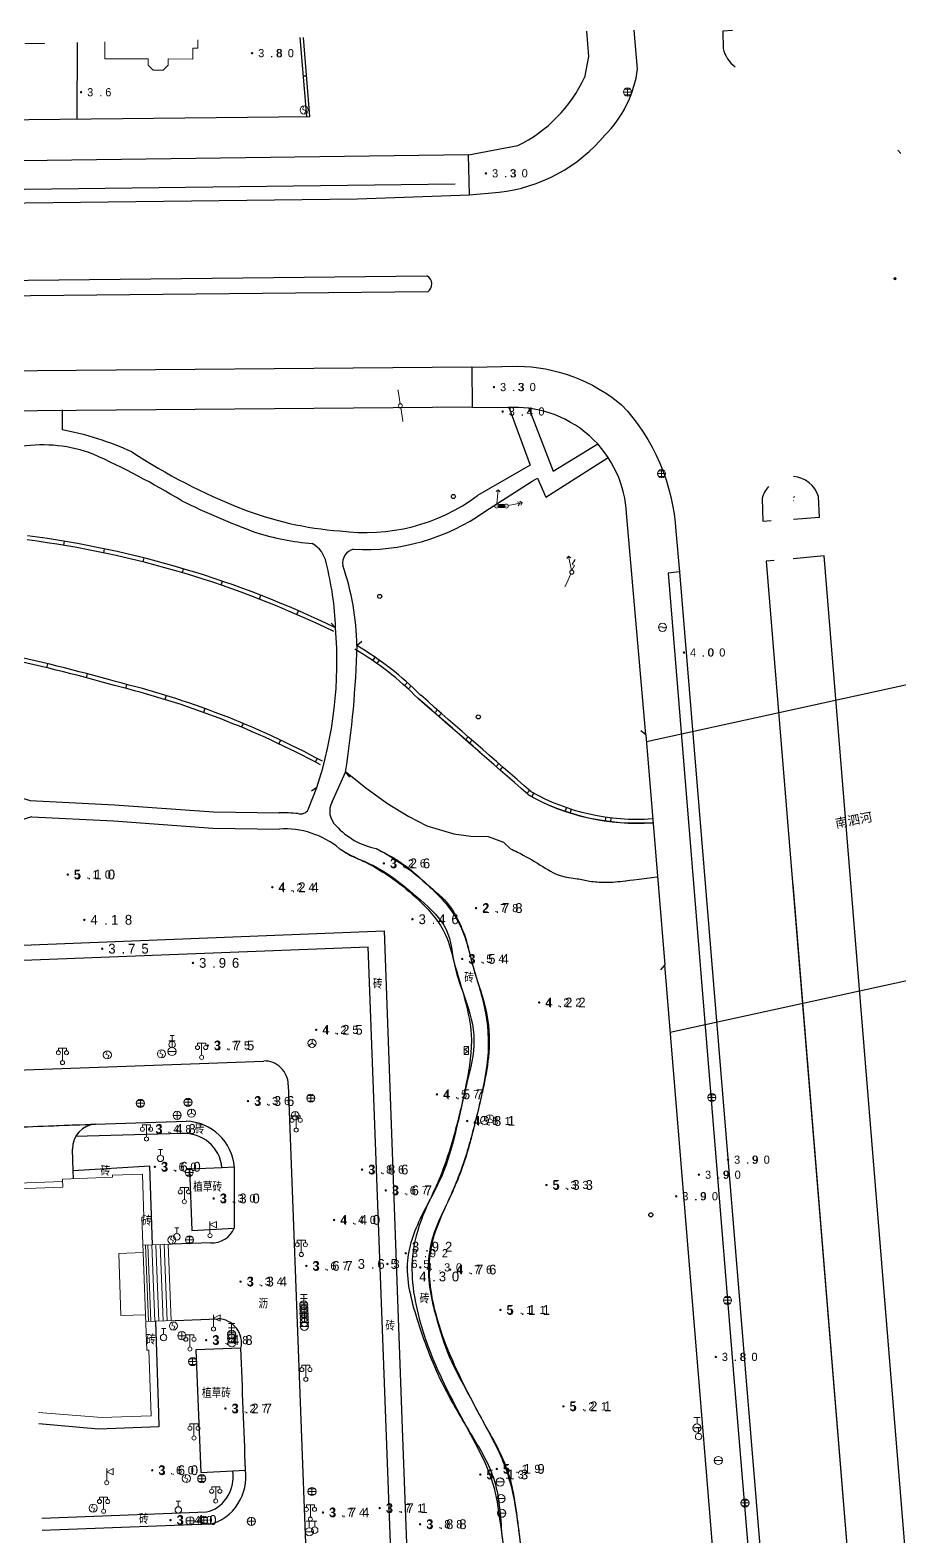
# Model space of a CAD drawing. Header units: metres. Extents: x 342272 to 345188, y 671156 to 672490.
# Drawn here: x 343111.5 to 343218.1, y 671798.7 to 671983.3 of the extents above; entities that cross this region are included whole.
import ezdxf

# ---------------------------------------------------------------- set-up
doc = ezdxf.new("R2010")
doc.units = ezdxf.units.M
doc.header["$LTSCALE"] = 0.5
doc.header["$MEASUREMENT"] = 0
doc.layers.add('00-地形', color=251, linetype='Continuous')
doc.layers.add('00-文字', color=251, linetype='Continuous')
doc.layers.add('00-现状标高', color=2, linetype='Continuous', lineweight=0, plot=False)
for name, color, linetype, lineweight in [('公共设施纪念物', 8, 'Continuous', 0), ('普通房屋', 8, 'Continuous', 0), ('通讯及其他管线设施', 252, 'Continuous', 0)]:
    doc.layers.add(name, color=color, linetype=linetype, lineweight=lineweight)
doc.styles.add('左斜等线体4.0', font='', dxfattribs={"height": 2.25})
doc.styles.add('正等线体2.0', font='MCS_Chinese1.shx', dxfattribs={"height": 2, "bigfont": 'MCS_Chinese1big.shx'})
doc.styles.add('正等线体2.4', font='MCS_Chinese1.shx', dxfattribs={"height": 2.4, "bigfont": 'MCS_Chinese1big.shx'})
doc.styles.add('细等线体3.0', font='MCS_Chinese1.shx', dxfattribs={"height": 3, "bigfont": 'MCS_Chinese1big.shx'})
doc.styles.get('左斜等线体4.0').set_extended_font_data('黑体', italic=True)

# ---------------------------------------------------------------- blocks, each defined once
blk = doc.blocks.new('213400_1')
at = {"layer": '00-现状标高', "linetype": 'Continuous', "lineweight": 0}
h = blk.add_hatch(color=256, dxfattribs=at)
edge = h.paths.add_edge_path()
edge.add_arc((0, 0), 0.3, 0, 360)
blk.add_circle((0, 0), 0.3, dxfattribs=at)
blk = doc.blocks.new('143902_4')
at = {"layer": '通讯及其他管线设施', "linetype": 'Continuous', "lineweight": 0}
blk.add_circle((0, 0), 0.5, dxfattribs=at)
blk = doc.blocks.new('171101_2')
at = {"layer": '通讯及其他管线设施', "linetype": 'Continuous', "lineweight": 0}
blk.add_line((0.5, 0), (4, 0), dxfattribs=at)
at = {"layer": '通讯及其他管线设施', "linetype": 'Continuous', "lineweight": 0, "flags": 128}
for points in [[(2.88, 0.5), (3.38, 0), (2.88, -0.5)], [(3.5, 0.5), (4, 0), (3.5, -0.5)]]:
    blk.add_lwpolyline(points, dxfattribs=at)
blk = doc.blocks.new('172001_1')
at = {"layer": '通讯及其他管线设施', "linetype": 'Continuous', "lineweight": 0}
h = blk.add_hatch(color=256, dxfattribs=at)
edge = h.paths.add_edge_path()
edge.add_arc((3.85, 0), 0.15, 0, 360)
blk.add_line((3.7, 0), (0.5, 0), dxfattribs=at)
blk = doc.blocks.new('155702')
at = {"layer": '公共设施纪念物', "linetype": 'Continuous', "lineweight": 0}
for p, q in [((0.01, 0.51), (0.62, 1.6)), ((0.09, 1.92), (0.84, 3.1)), ((0.62, 1.6), (0.09, 1.92))]:
    blk.add_line(p, q, dxfattribs=at)
blk.add_circle((0, 0), 0.5, dxfattribs=at)
blk.add_point((0.01, 0.51), dxfattribs=at)
blk.add_point((0.01, 0.51), dxfattribs=at)
blk.add_point((0.01, 0.51), dxfattribs=at)
blk.add_solid([(0.84, 3.1), (0.74, 2.56), (0.4, 2.78)], dxfattribs=at)
blk = doc.blocks.new('171201_1')
at = {"layer": '通讯及其他管线设施', "linetype": 'Continuous', "lineweight": 0}
blk.add_line((0.5, 0), (4, 0), dxfattribs=at)
at = {"layer": '通讯及其他管线设施', "linetype": 'Continuous', "lineweight": 0, "flags": 128}
blk.add_lwpolyline([(3.5, 0.5), (4, 0), (3.5, -0.5)], dxfattribs=at)
blk = doc.blocks.new('174201_1')
at = {"layer": '通讯及其他管线设施', "linetype": 'Continuous', "lineweight": 0}
for p, q in [((-1, 0), (1, 0)), ((-0.7, 0.7), (0.7, 0.7)), ((0, -1), (0, 1)), ((-0.7, -0.7), (0.7, -0.7))]:
    blk.add_line(p, q, dxfattribs=at)
blk.add_circle((0, 0), 1, dxfattribs=at)
blk = doc.blocks.new('174100_1')
at = {"layer": '通讯及其他管线设施', "linetype": 'Continuous', "lineweight": 0}
blk.add_line((-1, 0), (1, 0), dxfattribs=at)
blk.add_circle((0, 0), 1, dxfattribs=at)
blk = doc.blocks.new('175200_1')
at = {"layer": '通讯及其他管线设施', "linetype": 'Continuous', "lineweight": 0}
for p, q in [((-1, 0), (1, 0)), ((-0.8, 2.6), (0.8, 2.6)), ((0, 1), (0, 2.6))]:
    blk.add_line(p, q, dxfattribs=at)
blk.add_circle((0, 0), 1, dxfattribs=at)
blk = doc.blocks.new('174700_1')
at = {"layer": '通讯及其他管线设施', "linetype": 'Continuous', "lineweight": 0}
for p, q in [((0, 1), (-0.38, 0.18)), ((-0.38, 0.18), (0.38, -0.18)), ((0, -1), (0.38, -0.18))]:
    blk.add_line(p, q, dxfattribs=at)
blk.add_circle((0, 0), 1, dxfattribs=at)
blk = doc.blocks.new('155210')
at = {"layer": '公共设施纪念物', "linetype": 'Continuous', "lineweight": 0}
for p, q in [((-1, 2.9), (-1, 3.5)), ((-1, 3.5), (1, 3.5)), ((0, 0.5), (0, 3.5)), ((1, 3.5), (1, 2.9))]:
    blk.add_line(p, q, dxfattribs=at)
for centre in [(-1, 2.4), (0, 0), (1, 2.4)]:
    blk.add_circle(centre, 0.5, dxfattribs=at)
blk = doc.blocks.new('174601_1')
at = {"layer": '通讯及其他管线设施', "linetype": 'Continuous', "lineweight": 0}
for q in [(-0.87, -0.5), (0, 1), (0.87, -0.5)]:
    blk.add_line((0, 0), q, dxfattribs=at)
blk.add_circle((0, 0), 1, dxfattribs=at)
blk = doc.blocks.new('174200_1')
at = {"layer": '通讯及其他管线设施', "linetype": 'Continuous', "lineweight": 0}
for p, q in [((-1, 0), (1, 0)), ((0, 1), (0, -1))]:
    blk.add_line(p, q, dxfattribs=at)
blk.add_circle((0, 0), 1, dxfattribs=at)
blk = doc.blocks.new('155221')
at = {"layer": '公共设施纪念物', "linetype": 'Continuous', "lineweight": 0}
for p, q in [((0, 0.5), (0, 3.5)), ((0, 2.7), (1.6, 3.5)), ((1.6, 1.9), (0, 2.7)), ((1.6, 3.5), (1.6, 1.9))]:
    blk.add_line(p, q, dxfattribs=at)
blk.add_circle((0, 0), 0.5, dxfattribs=at)
blk = doc.blocks.new('213400_3')
at = {"layer": '00-现状标高', "linetype": 'Continuous', "lineweight": 0}
h = blk.add_hatch(color=256, dxfattribs=at)
edge = h.paths.add_edge_path()
edge.add_arc((0, 0), 0.3, 0, 360)
blk = doc.blocks.new('175300_1')
at = {"layer": '通讯及其他管线设施', "linetype": 'Continuous', "lineweight": 0}
for p, q in [((-0.5, 2.2), (0.5, 2.2)), ((0, 0.8), (0, 2.2))]:
    blk.add_line(p, q, dxfattribs=at)
blk.add_circle((0, 0), 0.8, dxfattribs=at)
blk = doc.blocks.new('174400_1')
at = {"layer": '通讯及其他管线设施', "linetype": 'Continuous', "lineweight": 0}
blk.add_circle((0, 0), 1, dxfattribs=at)
for centre, start, end in [((-0.43, -0.55), 52.0967, 144.3058), ((0.43, 0.55), 232.0967, 324.3058)]:
    blk.add_arc(centre, 0.694, start, end, dxfattribs=at)
blk = doc.blocks.new('171103_2')
at = {"layer": '通讯及其他管线设施', "linetype": 'Continuous', "lineweight": 0}
for p, q in [((-0.5, 0), (-0.5, 2)), ((-0.5, 2), (0.5, 2)), ((0.5, 0), (-0.5, 0)), ((0.35, 1.75), (-0.35, 1.25)), ((-0.35, 1.25), (0.35, 0.75)), ((0.35, 0.75), (-0.35, 0.25)), ((0.5, 2), (0.5, 0))]:
    blk.add_line(p, q, dxfattribs=at)

msp = doc.modelspace()

# ---------------------------------------------------------------- linework, layer by layer
at = {"layer": '00-地形', "lineweight": -3}
for p, q in [((343145.38, 671972.74), (343144.6, 671982.43)), ((343145.38, 671972.76), (343144.6, 671982.43)), ((343145.78, 671972.77), (343145, 671982.44)), ((343179.67, 671983.21), (343179.92, 671980.11)), ((343185.94, 671978.56), (343185.53, 671983.34)), ((343197.55, 671983.28), (343196.38, 671983.2)), ((343196.38, 671983.2), (343196.43, 671981.1)), ((343117.24, 671981.83), (343117.23, 671972.45)), ((343179.92, 671980.11), (343179.42, 671977.52)), ((343185.85, 671978), (343185.94, 671978.56)), ((343144.98, 671977.72), (343145.38, 671977.75)), ((343178.75, 671976.21), (343179.1, 671976.86)), ((343179.1, 671976.86), (343179.42, 671977.52)), ((343185.45, 671976.33), (343185.6, 671976.89)), ((343185.6, 671976.89), (343185.74, 671977.44)), ((343185.74, 671977.44), (343185.85, 671978)), ((343177.52, 671974.35), (343177.96, 671974.96)), ((343177.96, 671974.96), (343178.37, 671975.58)), ((343178.37, 671975.58), (343178.75, 671976.21)), ((343184.84, 671974.7), (343185.06, 671975.24)), ((343185.06, 671975.24), (343185.27, 671975.78)), ((343185.27, 671975.78), (343185.45, 671976.33)), ((343176.05, 671972.65), (343176.57, 671973.2)), ((343176.57, 671973.2), (343177.06, 671973.76)), ((343177.06, 671973.76), (343177.52, 671974.35)), ((343183.73, 671972.67), (343184.03, 671973.16)), ((343184.03, 671973.16), (343184.32, 671973.66)), ((343184.32, 671973.66), (343184.59, 671974.18)), ((343184.59, 671974.18), (343184.84, 671974.7)), ((343011.55, 671971.23), (343145.78, 671972.77)), ((343174.38, 671971.15), (343174.96, 671971.62)), ((343174.96, 671971.62), (343175.52, 671972.12)), ((343175.52, 671972.12), (343176.05, 671972.65)), ((343182.32, 671970.86), (343182.69, 671971.29)), ((343182.69, 671971.29), (343183.05, 671971.73)), ((343183.05, 671971.73), (343183.4, 671972.19)), ((343183.4, 671972.19), (343183.73, 671972.67)), ((343171.26, 671969.18), (343171.91, 671969.51)), ((343171.91, 671969.51), (343172.55, 671969.88)), ((343172.55, 671969.88), (343173.17, 671970.27)), ((343173.17, 671970.27), (343173.78, 671970.7)), ((343173.78, 671970.7), (343174.38, 671971.15)), ((343180.66, 671969.08), (343181.31, 671969.75)), ((343181.31, 671969.75), (343181.92, 671970.45)), ((343181.92, 671970.45), (343182.32, 671970.86)), ((343165.2, 671968.07), (343003.16, 671965.88)), ((343165.2, 671968.07), (343171.26, 671969.18)), ((343165.32, 671963.13), (343165.2, 671968.07)), ((343178.52, 671967.25), (343179.26, 671967.83)), ((343179.26, 671967.83), (343179.98, 671968.44)), ((343179.98, 671968.44), (343180.66, 671969.08)), ((343218.21, 671968.2), (343217.84, 671968.62)), ((343175.25, 671965.29), (343176.1, 671965.72)), ((343176.1, 671965.72), (343176.93, 671966.19)), ((343176.93, 671966.19), (343177.74, 671966.7)), ((343177.74, 671966.7), (343178.52, 671967.25)), ((343009.09, 671962.6), (343163.59, 671964.5)), ((343170.79, 671963.77), (343171.7, 671963.98)), ((343171.7, 671963.98), (343172.6, 671964.24)), ((343172.6, 671964.24), (343173.5, 671964.55)), ((343173.5, 671964.55), (343174.39, 671964.9)), ((343174.39, 671964.9), (343175.25, 671965.29)), ((343010, 671961.03), (343151.6, 671962.65)), ((343151.6, 671962.65), (343165.32, 671963.13)), ((343165.32, 671963.13), (343168.95, 671963.46)), ((343168.95, 671963.46), (343169.87, 671963.59)), ((343169.87, 671963.59), (343170.79, 671963.77)), ((343014.63, 671951.63), (343160.11, 671953.22)), ((343160.21, 671951.25), (343014.89, 671949.77)), ((343165.63, 671942.04), (342851.32, 671939.21)), ((343165.63, 671942.04), (343171.21, 671942.14)), ((343165.63, 671942.04), (343165.64, 671937.14)), ((343171.21, 671942.14), (343172.06, 671942.11)), ((343172.06, 671942.11), (343172.92, 671942.05)), ((343172.92, 671942.05), (343173.78, 671941.94)), ((343173.78, 671941.94), (343174.63, 671941.81)), ((343174.63, 671941.81), (343175.49, 671941.63)), ((343175.49, 671941.63), (343176.34, 671941.41)), ((343176.34, 671941.41), (343177.17, 671941.16)), ((343177.17, 671941.16), (343178, 671940.88)), ((343178, 671940.88), (343178.82, 671940.56)), ((343178.82, 671940.56), (343179.62, 671940.2)), ((343179.62, 671940.2), (343180.4, 671939.81)), ((343180.4, 671939.81), (343181.16, 671939.39)), ((343181.16, 671939.39), (343181.9, 671938.94)), ((343181.9, 671938.94), (343182.62, 671938.46)), ((343182.62, 671938.46), (343183.31, 671937.95)), ((343183.31, 671937.95), (343183.98, 671937.41)), ((343165.64, 671937.14), (342851, 671934.43)), ((343115.46, 671934.34), (343115.44, 671936.81)), ((343165.64, 671937.14), (343170.09, 671937.07)), ((343170.7, 671937.1), (343170.09, 671937.07)), ((343170.14, 671937.11), (343172.75, 671930.02)), ((343171.33, 671937.09), (343170.7, 671937.1)), ((343171.96, 671937.05), (343171.33, 671937.09)), ((343172.6, 671936.99), (343171.96, 671937.05)), ((343173.25, 671936.89), (343172.6, 671936.99)), ((343172.6, 671936.99), (343175.6, 671929.26)), ((343173.9, 671936.76), (343173.25, 671936.89)), ((343174.55, 671936.6), (343173.9, 671936.76)), ((343175.2, 671936.4), (343174.55, 671936.6)), ((343175.84, 671936.17), (343175.2, 671936.4)), ((343176.48, 671935.9), (343175.84, 671936.17)), ((343183.98, 671937.41), (343184.68, 671936.63)), ((343184.68, 671936.63), (343185.36, 671935.8)), ((343177.11, 671935.6), (343176.48, 671935.9)), ((343177.73, 671935.26), (343177.11, 671935.6)), ((343178.33, 671934.9), (343177.73, 671935.26)), ((343178.92, 671934.5), (343178.33, 671934.9)), ((343179.48, 671934.07), (343178.92, 671934.5)), ((343185.36, 671935.8), (343186, 671934.95)), ((343186, 671934.95), (343186.61, 671934.06)), ((343175.6, 671929.26), (343181.04, 671932.61)), ((343180.03, 671933.61), (343179.48, 671934.07)), ((343180.54, 671933.12), (343180.03, 671933.61)), ((343181.04, 671932.61), (343180.54, 671933.12)), ((343181.5, 671932.07), (343181.04, 671932.61)), ((343186.61, 671934.06), (343187.18, 671933.15)), ((343187.18, 671933.15), (343187.71, 671932.21)), ((343174.69, 671926.08), (343182.33, 671930.94)), ((343181.93, 671931.51), (343181.5, 671932.07)), ((343182.33, 671930.94), (343181.93, 671931.51)), ((343182.7, 671930.35), (343182.33, 671930.94)), ((343187.71, 671932.21), (343188.2, 671931.24)), ((343188.2, 671931.24), (343188.65, 671930.25)), ((343172.75, 671930.02), (343166.33, 671926.28)), ((343183.04, 671929.74), (343182.7, 671930.35)), ((343183.35, 671929.13), (343183.04, 671929.74)), ((343183.62, 671928.5), (343183.35, 671929.13)), ((343188.65, 671930.25), (343189.06, 671929.25)), ((343189.06, 671929.25), (343189.42, 671928.23)), ((343167.23, 671924.33), (343173.01, 671928.07)), ((343173.01, 671928.07), (343173.65, 671928.4)), ((343173.65, 671928.4), (343174.69, 671926.08)), ((343183.85, 671927.87), (343183.62, 671928.5)), ((343184.05, 671927.24), (343183.85, 671927.87)), ((343184.22, 671926.61), (343184.05, 671927.24)), ((343189.42, 671928.23), (343189.74, 671927.2)), ((343189.74, 671927.2), (343190.01, 671926.15)), ((343168.67, 671925.01), (343169.84, 671925)), ((343184.36, 671925.98), (343184.22, 671926.61)), ((343184.47, 671925.36), (343184.36, 671925.98)), ((343184.55, 671924.74), (343184.47, 671925.36)), ((343190.01, 671926.15), (343190.23, 671925.1)), ((343190.23, 671925.1), (343190.41, 671924.05)), ((343201.2, 671925.92), (343201.27, 671923.16)), ((343205.02, 671926.06), (343205.16, 671926.19)), ((343205.02, 671925.69), (343205.06, 671925.69)), ((343208.21, 671923.63), (343208.11, 671926.17)), ((343184.59, 671924.13), (343184.55, 671924.74)), ((343186.95, 671896.96), (343184.59, 671924.13)), ((343190.41, 671924.05), (343190.54, 671922.99)), ((343201.27, 671923.16), (343202.3, 671923.23)), ((343205.02, 671923.41), (343208.21, 671923.63)), ((343190.54, 671922.99), (343190.63, 671921.94)), ((343190.63, 671921.94), (343191.07, 671916.93)), ((343115.61, 671920.19), (343115.69, 671920.69)), ((343120.5, 671919.27), (343120.61, 671919.76)), ((343125.35, 671918.15), (343125.48, 671918.64)), ((343202.68, 671918.33), (343201.69, 671918.24)), ((343201.69, 671918.24), (343217.65, 671723.87)), ((343208.78, 671918.91), (343205.01, 671918.55)), ((343224.64, 671724.49), (343208.78, 671918.91)), ((343130.16, 671916.83), (343130.3, 671917.31)), ((343134.9, 671915.32), (343135.06, 671915.79)), ((343191.07, 671916.93), (343189.67, 671916.78)), ((343189.67, 671916.78), (343197.66, 671819.17)), ((343191.07, 671916.93), (343199.12, 671819.27)), ((343139.58, 671913.61), (343139.76, 671914.08)), ((343144.18, 671911.71), (343144.38, 671912.17)), ((343148.92, 671910.07), (343148.36, 671910.65)), ((343151.54, 671907.89), (343152.13, 671908.43)), ((343113.63, 671905.67), (343113.51, 671905.19)), ((343153.5, 671906.05), (343153.79, 671906.46)), ((343154.01, 671905.7), (343154.3, 671906.1)), ((343187.01, 671896.14), (343226.34, 671904.76)), ((343118.48, 671904.44), (343118.36, 671903.96)), ((343121.97, 671903.48), (343121.95, 671903.48)), ((343123.31, 671903.14), (343123.18, 671902.66)), ((343157.38, 671903), (343157.72, 671903.38)), ((343157.84, 671902.59), (343158.18, 671902.95)), ((343128.14, 671901.78), (343127.99, 671901.3)), ((343159.04, 671901.43), (343159.01, 671901.45)), ((343159.01, 671901.45), (343159.01, 671901.45)), ((343132.91, 671900.18), (343132.74, 671899.71)), ((343161.09, 671899.64), (343161.42, 671900.02)), ((343161.56, 671899.23), (343161.89, 671899.6)), ((343137.59, 671898.36), (343137.4, 671897.9)), ((343186.95, 671896.96), (343186.34, 671897.47)), ((343142.18, 671896.32), (343141.96, 671895.87)), ((343164.85, 671896.35), (343165.18, 671896.73)), ((343165.33, 671895.94), (343165.65, 671896.31)), ((343186.95, 671896.96), (343189.26, 671868.75)), ((343146.67, 671894.07), (343146.43, 671893.63)), ((343148.5, 671888.75), (343150.12, 671892.39)), ((343150.12, 671892.39), (343150.62, 671891.76)), ((343150.14, 671892.46), (343152.63, 671890.48)), ((343168.61, 671893.06), (343168.94, 671893.43)), ((343169.09, 671892.64), (343169.42, 671893.02)), ((343145.57, 671887.8), (343146.64, 671890.49)), ((343146.64, 671890.49), (343145.97, 671890.06)), ((343152.63, 671890.48), (343155.27, 671888.55)), ((343172.37, 671889.76), (343172.7, 671890.13)), ((343111.49, 671888.92), (343121.84, 671888.4)), ((343121.84, 671888.4), (343133.95, 671887.52)), ((343155.27, 671888.55), (343157.9, 671886.95)), ((343172.6, 671889.57), (343172.51, 671889.63)), ((343172.99, 671889.36), (343173.23, 671889.8)), ((343111.7, 671886.91), (343121.72, 671886.4)), ((343121.72, 671886.4), (343133.86, 671885.52)), ((343133.95, 671887.52), (343141.99, 671887.41)), ((343157.9, 671886.95), (343160.12, 671885.8)), ((343177.04, 671887.54), (343177.21, 671888.01)), ((343177.67, 671887.37), (343177.83, 671887.85)), ((343181.99, 671886.34), (343182.06, 671886.84)), ((343182.65, 671886.31), (343182.71, 671886.8)), ((343133.86, 671885.52), (343142.04, 671885.41)), ((343160.12, 671885.8), (343163.4, 671884.82)), ((343163.4, 671884.82), (343165.5, 671884.55)), ((343165.5, 671884.55), (343167.6, 671884.51)), ((343167.6, 671884.51), (343169.51, 671883.8)), ((343169.51, 671883.8), (343170.34, 671883)), ((343204.94, 671878.65), (343217.65, 671723.87)), ((343082.84, 671870.07), (343154.86, 671872.94)), ((343154.86, 671872.94), (343157.1, 671811.92)), ((343081.12, 671868.22), (343152.92, 671870.99)), ((343157.11, 671758.87), (343152.92, 671870.99)), ((343189.26, 671868.75), (343188.74, 671868.14)), ((343193.52, 671817.07), (343189.26, 671868.75)), ((343229.44, 671869.13), (343189.94, 671860.48)), ((343084.54, 671854.94), (343140.13, 671856.98)), ((343143.12, 671854.08), (343145.22, 671797.84)), ((343119.51, 671849.25), (343130.62, 671849.59)), ((343130.07, 671848.09), (343117.06, 671847.72)), ((343116.76, 671843.53), (343116.66, 671846.19)), ((343126.16, 671844.1), (343116.76, 671843.53)), ((343126.47, 671834.45), (343126.16, 671844.1)), ((343135, 671843.89), (343131.03, 671843.71)), ((343136.51, 671843.95), (343135, 671843.89)), ((343116.8, 671842.55), (343116.76, 671843.53)), ((343131.03, 671843.71), (343131.29, 671836.22)), ((343131.29, 671836.22), (343136.49, 671836.49)), ((343133.64, 671834.71), (343128.91, 671834.52)), ((343129.28, 671825.16), (343134.51, 671825.39)), ((343126.87, 671825.05), (343127.22, 671813.83)), ((343137.32, 671821.79), (343131.8, 671821.58)), ((343131.8, 671821.58), (343132.39, 671806.53)), ((343197.66, 671819.17), (343202.9, 671755.38)), ((343199.12, 671819.27), (343204.32, 671756.52)), ((343198.26, 671759.38), (343193.52, 671817.07)), ((343119.88, 671811.84), (343112.56, 671812.51)), ((343127.22, 671813.83), (343127.28, 671812.13)), ((343127.28, 671812.13), (343119.88, 671811.84)), ((343157.1, 671811.92), (343159.25, 671754.88)), ((343136.31, 671806.76), (343137.89, 671806.84)), ((343132.39, 671806.53), (343136.31, 671806.76)), ((343112.92, 671800.96), (343133.11, 671801.73)), ((343133.45, 671800.2), (343112.96, 671799.42))]:
    msp.add_line(p, q, dxfattribs=at)
for centre in [(343163.36, 671926.17), (343154.33, 671913.93), (343166.41, 671899.16)]:
    msp.add_circle(centre, 0.25, dxfattribs=at)
for centre, radius, start, end in [((343199.95, 671981.8), 3.59, 191.1998, 235.1383), ((343159.56, 671952.21), 1.16, 304.1013, 61.1441), ((343108.5, 671897.62), 37.37, 65.5556, 79.2706), ((343113.02, 671914.98), 17.52, 69.3514, 98.4617), ((343113.02, 671914.98), 17.52, 69.3514, 98.4616), ((343078.1, 671840.12), 100.08, 58.7186, 65.7527), ((343078.1, 671840.12), 100.08, 58.7186, 65.7527), ((343164.1, 671992.79), 73.14, 236.72, 248.5391), ((343204.69, 671925.07), 3.59, 139.3254, 166.3687), ((343204.69, 671925.07), 3.59, 17.8124, 84.5805), ((343177.27, 672023.16), 108.34, 244.1679, 249.3989), ((343177.27, 672023.16), 108.34, 244.1679, 249.3989), ((343152.57, 671944.92), 23.17, 262.2621, 306.4405), ((343152.53, 671963.42), 41.58, 248.5724, 265.7499), ((343152.49, 671945.31), 25.64, 266.9588, 305.0772), ((343095.66, 671800.66), 121.68, 64.0441, 82.6741), ((343149.16, 671954.8), 34.53, 253.149, 264.8611), ((343149.16, 671954.8), 34.53, 253.149, 264.8611), ((343095.66, 671800.66), 121.18, 64.0441, 82.6741), ((343144.43, 671917.46), 3.38, 10.3323, 60.9682), ((343144.43, 671917.46), 3.38, 10.3323, 60.9682), ((343151.49, 671918.04), 1.71, 102.1638, 190.7492), ((343112.73, 671908.87), 36.21, 1.9069, 14.7106), ((343112.73, 671908.87), 36.21, 1.9068, 14.7106), ((343118.88, 671907.22), 32.67, 1.1763, 18.7447), ((343065.1, 671704.13), 206.8, 74.0786, 82.2666), ((343065.1, 671704.13), 207.3, 74.0786, 82.2666), ((343099.46, 671905.9), 49.63, 341.9157, 4.8235), ((343035.2, 671910.7), 116.38, 350.9479, 358.6184), ((343132.01, 671874.72), 37.99, 44.716, 59.5169), ((343132.01, 671874.72), 38.49, 44.716, 59.5169), ((343096.87, 671800.48), 105.51, 61.5815, 76.3186), ((343096.87, 671800.48), 106.01, 61.5815, 76.3186), ((340253.49, 668568.77), 4421.41, 48.68466, 48.91725), ((340253.49, 668568.77), 4421.4, 48.68466, 48.91677), ((340253.49, 668568.77), 4421.9, 48.68466, 48.91677), ((343114.74, 671901.83), 13.31, 226.8837, 255.8772), ((343185.81, 671913.13), 26.51, 240.725, 274.0943), ((343150.64, 671887.59), 2.44, 151.5382, 227.0608), ((343150.64, 671887.59), 2.44, 151.5382, 227.0608), ((343185.76, 671913.21), 27.05, 240.6728, 274.2589), ((343185.81, 671913.13), 27.01, 240.725, 274.0943), ((343115.61, 671872.4), 15.02, 105.0895, 134.7366), ((343142.38, 671870.12), 17.29, 83.5459, 91.3059), ((343142.38, 671870.12), 17.29, 83.5459, 91.3059), ((343144.62, 671888.38), 1.12, 254.9148, 328.3339), ((343142.73, 671875.01), 10.42, 50.4184, 93.7995), ((343155.66, 671891.91), 9.05, 222.438, 258.7054), ((343155.66, 671891.91), 9.05, 222.438, 258.7054), ((343140.18, 671854.05), 2.94, 0.5922, 91.105), ((343130.45, 671843.52), 6.08, 4.0226, 88.4498), ((343119.71, 671846.2), 3.05, 93.8101, 180.3425), ((343130.39, 671843.47), 4.63, 5.182, 93.9228), ((343133.84, 671837.56), 2.86, 265.9275, 337.8688), ((343134.43, 671822.43), 2.96, 347.4399, 88.4813), ((343131.78, 671806.05), 6.16, 327.1296, 7.4151), ((343131.9, 671806), 4.48, 323.3614, 9.7773), ((343132.42, 671805.32), 3.66, 280.7849, 327.0515), ((343132.25, 671805.59), 5.52, 282.5736, 328.4461)]:
    msp.add_arc(centre, radius, start, end, dxfattribs=at)
for points in [[(343149.37, 671883.04), (343149.72, 671882.81), (343150.67, 671882.23), (343152.66, 671881.35), (343155.77, 671879.59), (343159.31, 671876.72), (343162.48, 671873.11), (343163.52, 671868.59), (343164.81, 671864.61), (343165.88, 671859.57), (343165.02, 671854.29), (343163.61, 671848.24), (343161.97, 671842.99), (343159.59, 671838.26), (343157.73, 671832.51), (343158.88, 671825.42), (343161.9, 671817.66), (343165.43, 671811.38), (343168.39, 671805.49), (343169.36, 671798.38), (343170.43, 671790.91), (343170.76, 671782.49), (343170.38, 671776.09), (343168.01, 671768.52), (343167.25, 671760.07), (343167.13, 671750.64), (343167.38, 671742.58), (343168.95, 671735.67), (343171.77, 671730), (343173.55, 671724.02), (343174.47, 671717.74), (343174.71, 671713.44), (343174.82, 671711.45)], [(343153.88, 671883.03), (343154, 671882.98), (343154.11, 671882.92), (343156.05, 671881.87), (343157.76, 671880.69), (343160.89, 671877.99), (343162.44, 671876.54), (343164.25, 671873.59), (343164.7, 671872.44), (343165.29, 671870.41), (343165.5, 671869.53), (343166.28, 671866.82), (343166.89, 671864.95), (343167.7, 671860.82), (343167.73, 671858.53), (343167.17, 671854.41), (343166.75, 671852.51), (343165.84, 671848.68), (343165.34, 671846.78), (343164.1, 671842.97), (343163.27, 671841.02), (343161.67, 671837.58), (343161.01, 671835.96), (343160.32, 671832.68), (343160.3, 671831.03), (343160.75, 671827.54), (343161.2, 671825.75), (343162.93, 671820.55), (343164.6, 671817.27), (343167.31, 671812.2), (343168.26, 671810.51), (343169.98, 671806.75), (343170.58, 671804.58), (343171.21, 671800.59), (343171.44, 671798.73), (343171.95, 671794.89), (343172.19, 671792.96), (343172.73, 671787.11), (343172.91, 671783.18), (343172.46, 671777.11), (343172.1, 671775.01), (343171.1, 671771.17), (343170.62, 671769.45), (343169.65, 671764.04), (343169.44, 671760.25), (343169.24, 671752.68), (343169.21, 671748.84), (343169.62, 671743.32), (343169.86, 671741.51), (343170.64, 671737.98), (343171.17, 671736.33), (343172.61, 671732.93), (343173.47, 671731.08), (343174.79, 671727.24), (343175.3, 671725.28), (343176.45, 671719.37), (343176.7, 671715.41), (343176.93, 671711.49)], [(343088.75, 671848.1), (343099.01, 671848.48), (343109.26, 671848.86), (343119.51, 671849.25)], [(343136.51, 671843.95), (343136.49, 671836.49)], [(343137.89, 671806.84), (343137.32, 671821.79)]]:
    msp.add_spline(points, degree=3, dxfattribs=at)
for points, knots in [([(343149.37, 671883.04), (343149.72, 671882.81), (343150.67, 671882.23), (343152.66, 671881.35), (343155.77, 671879.59), (343159.31, 671876.72), (343162.48, 671873.11), (343163.52, 671868.59), (343164.81, 671864.61), (343165.88, 671859.57), (343165.02, 671854.29), (343163.61, 671848.24), (343161.97, 671842.99), (343159.59, 671838.26), (343157.73, 671832.51), (343158.88, 671825.42), (343161.9, 671817.66), (343165.43, 671811.38), (343168.39, 671805.49), (343169.36, 671798.38), (343170.43, 671790.91), (343170.76, 671782.49), (343170.38, 671776.09), (343168.01, 671768.52), (343167.25, 671760.07), (343167.13, 671750.64), (343167.38, 671742.58), (343168.95, 671735.67), (343171.77, 671730), (343173.55, 671724.02), (343174.47, 671717.74), (343174.71, 671713.44), (343174.82, 671711.45)], [0, 0, 0, 0, 0.006925, 0.01827, 0.035524, 0.06536, 0.093105, 0.111716, 0.140263, 0.162161, 0.195251, 0.226577, 0.264332, 0.284876, 0.313535, 0.361723, 0.398351, 0.450229, 0.479891, 0.505314, 0.566953, 0.603934, 0.643413, 0.671133, 0.733535, 0.781358, 0.825868, 0.865555, 0.896283, 0.929361, 0.967377, 1, 1, 1, 1]), ([(343153.88, 671883.03), (343154, 671882.98), (343154.11, 671882.92), (343156.05, 671881.87), (343157.76, 671880.69), (343160.89, 671877.99), (343162.44, 671876.54), (343164.25, 671873.59), (343164.7, 671872.44), (343165.29, 671870.41), (343165.5, 671869.53), (343166.28, 671866.82), (343166.89, 671864.95), (343167.7, 671860.82), (343167.73, 671858.53), (343167.17, 671854.41), (343166.75, 671852.51), (343165.84, 671848.68), (343165.34, 671846.78), (343164.1, 671842.97), (343163.27, 671841.02), (343161.67, 671837.58), (343161.01, 671835.96), (343160.32, 671832.68), (343160.3, 671831.03), (343160.75, 671827.54), (343161.2, 671825.75), (343162.93, 671820.55), (343164.6, 671817.27), (343167.31, 671812.2), (343168.26, 671810.51), (343169.98, 671806.75), (343170.58, 671804.58), (343171.21, 671800.59), (343171.44, 671798.73), (343171.95, 671794.89), (343172.19, 671792.96), (343172.73, 671787.11), (343172.91, 671783.18), (343172.46, 671777.11), (343172.1, 671775.01), (343171.1, 671771.17), (343170.62, 671769.45), (343169.65, 671764.04), (343169.44, 671760.25), (343169.24, 671752.68), (343169.21, 671748.84), (343169.62, 671743.32), (343169.86, 671741.51), (343170.64, 671737.98), (343171.17, 671736.33), (343172.61, 671732.93), (343173.47, 671731.08), (343174.79, 671727.24), (343175.3, 671725.28), (343176.45, 671719.37), (343176.7, 671715.41), (343176.93, 671711.49)], [0, 0, 0, 0, 0.00196, 0.00196, 0.034155, 0.034155, 0.06635, 0.06635, 0.082447, 0.082447, 0.098545, 0.098545, 0.13074, 0.13074, 0.162934, 0.162934, 0.195129, 0.195129, 0.227324, 0.227324, 0.259519, 0.259519, 0.291714, 0.291714, 0.323909, 0.323909, 0.356103, 0.356103, 0.420493, 0.420493, 0.452688, 0.452688, 0.484883, 0.484883, 0.517078, 0.517078, 0.549272, 0.549272, 0.613662, 0.613662, 0.645857, 0.645857, 0.678052, 0.678052, 0.742441, 0.742441, 0.806831, 0.806831, 0.839026, 0.839026, 0.871221, 0.871221, 0.903416, 0.903416, 0.93561, 0.93561, 1, 1, 1, 1]), ([(343170.34, 671883), (343170.64, 671882.87), (343171.89, 671882.26), (343173.91, 671881.1), (343176.21, 671879.58), (343178.39, 671879.4), (343180.15, 671878.96), (343182.15, 671878.85), (343183.65, 671878.96), (343184.52, 671879.08), (343188.3, 671879.54)], [0, 0, 0, 0, 0.063486, 0.275627, 0.465333, 0.597674, 0.701293, 0.826859, 0.991614, 1, 1, 1, 1])]:
    msp.add_open_spline(points, degree=3, knots=knots, dxfattribs=at)
msp.add_open_spline([(343088.75, 671848.1), (343099.01, 671848.48), (343109.26, 671848.86), (343119.51, 671849.25)], degree=3, dxfattribs=at)
at = {"layer": '00-文字', "lineweight": -3}
msp.add_circle((343187.56, 671838.13), 0.25, dxfattribs=at)
at = {"layer": '普通房屋', "lineweight": 0}
for p, q in [((343128.91, 671834.52), (343125.31, 671834.42)), ((343127.91, 671834.49), (343128.28, 671825.13)), ((343128.41, 671834.51), (343128.78, 671825.15)), ((343125.61, 671834.43), (343125.99, 671825.07)), ((343125.91, 671834.44), (343126.28, 671825.08)), ((343126.41, 671834.45), (343126.78, 671825.09)), ((343126.91, 671834.46), (343127.28, 671825.1)), ((343127.41, 671834.48), (343127.78, 671825.12)), ((343125.65, 671825.06), (343129.28, 671825.16))]:
    msp.add_line(p, q, dxfattribs=at)
at = {"layer": '普通房屋', "lineweight": 0, "flags": 128}
for points in [[(343113.24, 671981.74), (343113.24, 671981.68), (343110.85, 671981.68)], [(343120.65, 671979.81), (343125.97, 671979.8), (343125.97, 671979.04), (343126.58, 671978.43), (343127.8, 671978.42), (343128.41, 671979.03), (343128.41, 671979.8), (343131.42, 671979.79), (343131.42, 671981.13), (343132.02, 671981.13), (343132.03, 671982.15)], [(343120.65, 671981.9), (343120.65, 671979.81)], [(343089.04, 671841.24), (343115.48, 671842.2)], [(343112.51, 671813.88), (343120.26, 671813.27), (343126.32, 671813.49), (343126.03, 671821.55), (343125.78, 671821.55), (343125.62, 671825.89), (343122.62, 671825.78), (343122.35, 671833.38), (343125.34, 671833.49), (343125.18, 671837.84), (343125.43, 671837.84), (343125.24, 671843.11), (343121.58, 671842.98), (343121.58, 671842.73), (343115.47, 671842.5), (343115.5, 671841.51), (343089.06, 671840.54)], [(343125.34, 671833.49), (343125.62, 671825.89)]]:
    msp.add_lwpolyline(points, dxfattribs=at)
at = {"layer": '通讯及其他管线设施', "lineweight": 0, "extrusion": (0, 0, -1)}
msp.add_solid([(-343168.92, 671925.26), (-343168.92, 671924.76), (-343169.59, 671925.25), (-343169.59, 671924.75)], dxfattribs=at)

# ---------------------------------------------------------------- block references
at = {"layer": '00-现状标高', "lineweight": 0, "xscale": 0.5, "yscale": 0.5, "zscale": 0.5}
for name, p in [('213400_3', (343138.69, 671980.51)), ('213400_3', (343117.73, 671975.73)), ('213400_3', (343167.35, 671965.78)), ('213400_1', (343217.48, 671952.86)), ('213400_3', (343168.33, 671939.58)), ('213400_3', (343169.4, 671936.59)), ('213400_3', (343191.61, 671907.05)), ('213400_3', (343154.84, 671881.2)), ('213400_3', (343116.1, 671879.83)), ('213400_3', (343141.17, 671878.28)), ('213400_3', (343166.14, 671875.72)), ('213400_3', (343118.13, 671874.28)), ('213400_3', (343158.34, 671874.36)), ('213400_3', (343120.32, 671870.74)), ('213400_3', (343164.44, 671869.49)), ('213400_3', (343131.44, 671869)), ('213400_3', (343173.87, 671864.15)), ('213400_3', (343146.55, 671860.8)), ('213400_3', (343133.26, 671858.88)), ('213400_3', (343161.34, 671852.89)), ('213400_3', (343138.19, 671852.07)), ('213400_3', (343165.05, 671849.63)), ('213400_3', (343126.09, 671848.64)), ('213400_3', (343126.77, 671844.01)), ('213400_3', (343152.17, 671843.67)), ('213400_3', (343197.01, 671844.88)), ('213400_3', (343174.76, 671841.78)), ('213400_3', (343193.45, 671843.05)), ('213400_3', (343133.98, 671840.13)), ('213400_3', (343155.07, 671841.12)), ('213400_3', (343190.66, 671840.4)), ('213400_3', (343148.74, 671837.5)), ('213400_3', (343157.52, 671833.42)), ('213400_3', (343145.34, 671831.87)), ('213400_3', (343155.27, 671832.1)), ('213400_3', (343159.3, 671831.68)), ('213400_3', (343162.96, 671831.41)), ('213400_3', (343137.28, 671829.94)), ('213400_3', (343169.12, 671826.47)), ('213400_3', (343133.06, 671822.77)), ('213400_3', (343195.51, 671820.71)), ('213400_3', (343135.42, 671814.39)), ('213400_3', (343176.84, 671814.65)), ('213400_3', (343126.45, 671806.82)), ('213400_3', (343168.68, 671806.98)), ('213400_3', (343166.66, 671806.29)), ('213400_3', (343147.37, 671801.64)), ('213400_3', (343154.33, 671802.18)), ('213400_3', (343128.69, 671800.71)), ('213400_3', (343159.28, 671800.2))]:
    msp.add_blockref(name, p, dxfattribs=at)
at = {"layer": '公共设施纪念物', "lineweight": 0, "xscale": 0.5, "yscale": 0.5, "zscale": 0.5}
for name, p in [('155702', (343177.87, 671916.9)), ('155210', (343115.45, 671856.79)), ('155210', (343132.5, 671857.43)), ('155210', (343144.09, 671848.52)), ('155210', (343125.75, 671847.42)), ('155210', (343130.39, 671839.74)), ('155221', (343133.53, 671835.58)), ('155210', (343144.72, 671833.26)), ('155221', (343133.96, 671824.13)), ('155210', (343131.07, 671821.68)), ('155210', (343145.28, 671817.96)), ('155210', (343131.57, 671810.77)), ('155221', (343120.88, 671805.29)), ('155210', (343120.49, 671801.79)), ('155210', (343134.24, 671803.05)), ('155210', (343145.84, 671800.82))]:
    msp.add_blockref(name, p, dxfattribs=at)
at = {"layer": '通讯及其他管线设施', "lineweight": 0, "xscale": 0.5, "yscale": 0.5, "zscale": 0.5}
for name, p in [('174201_1', (343184.69, 671975.75)), ('174700_1', (343145.07, 671973.54)), ('174201_1', (343188.87, 671928.98)), ('174400_1', (343188.99, 671910.14)), ('175200_1', (343128.88, 671858.15)), ('175300_1', (343128.88, 671858.99)), ('174601_1', (343146.04, 671859.15)), ('171103_2', (343164.94, 671857.76)), ('174700_1', (343120.95, 671857.73)), ('174700_1', (343127.58, 671857.86)), ('174201_1', (343195.03, 671852.5)), ('174201_1', (343125, 671851.8)), ('174201_1', (343130.84, 671851.92)), ('174201_1', (343145.88, 671852.42)), ('174200_1', (343129.5, 671850.32)), ('174601_1', (343131.26, 671850.58)), ('174601_1', (343143.96, 671850.28)), ('174601_1', (343167.17, 671849.7)), ('174601_1', (343167.83, 671849.89)), ('175300_1', (343127.45, 671845.05)), ('174201_1', (343130.98, 671843.33)), ('175300_1', (343129.47, 671835.44)), ('174700_1', (343128.86, 671835.04)), ('174201_1', (343131.01, 671835.06)), ('175200_1', (343145.02, 671827.08)), ('175200_1', (343145.04, 671826.56)), ('175200_1', (343145.06, 671826.03)), ('174201_1', (343196.95, 671827.65)), ('175200_1', (343145.08, 671825.51)), ('175200_1', (343145.1, 671824.95)), ('175200_1', (343145.1, 671824.46)), ('175300_1', (343127.85, 671823.09)), ('174700_1', (343129.05, 671824.51)), ('174200_1', (343130.08, 671823.31)), ('175200_1', (343136.18, 671823.49)), ('175200_1', (343136.18, 671822.98)), ('175200_1', (343136.21, 671822.45)), ('174201_1', (343131.4, 671820.14)), ('175200_1', (343193.22, 671812)), ('175300_1', (343193.41, 671810.94)), ('174100_1', (343195.82, 671808.01)), ('174700_1', (343130.63, 671805.81)), ('174201_1', (343132.52, 671805.78)), ('174100_1', (343169.09, 671805.39)), ('174201_1', (343146.03, 671804.21)), ('174100_1', (343169.19, 671803.34)), ('174201_1', (343199.1, 671802.81)), ('174700_1', (343119.21, 671802.18)), ('175300_1', (343129.65, 671801.95)), ('174100_1', (343169.27, 671801.55)), ('174200_1', (343131.09, 671800.62)), ('174201_1', (343132.77, 671800.69)), ('174200_1', (343138.6, 671800.56)), ('175200_1', (343145.7, 671799.28)), ('175300_1', (343146.36, 671799.47))]:
    msp.add_blockref(name, p, dxfattribs=at)
at = {"layer": '通讯及其他管线设施', "lineweight": 0}
for name, p, xscale, yscale, zscale, rotation in [('172001_1', (343156.86, 671937.29), 0.5, 0.5, 0.5, 98.53023326462761), ('143902_4', (343156.86, 671937.29), 0.5, 0.5, 0.5, 98.53023326462761), ('172001_1', (343156.86, 671937.29), 0.5, 0.5, 0.5, 279.2122912542117), ('171201_1', (343168.67, 671925.01), 0.5, 0.5, 0.5, 84.45285174618047), ('143902_4', (343168.67, 671925.01), 0.5, 0.5, 0.5, 84.45285174618047), ('143902_4', (343169.84, 671925), 0.5, 0.5, 0.5, 11.55066278285585), ('171101_2', (343169.84, 671925), 0.5, 0.5, 0.5, 11.55066278285585), ('171201_1', (343177.87, 671916.9), 0.4999999999999999, 0.4999999999999999, 0.4999999999999999, 102.2314701374362), ('172001_1', (343177.87, 671916.9), 0.5, 0.5, 0.5, 244.6332990461653), ('143902_4', (343177.87, 671916.9), 0.5, 0.5, 0.5, 244.6332990461653)]:
    msp.add_blockref(name, p, dxfattribs=dict(at, xscale=xscale, yscale=yscale, zscale=zscale, rotation=rotation))

# ---------------------------------------------------------------- texts
at = {"layer": '00-地形', "lineweight": -3, "style": '左斜等线体4.0', "oblique": 345}
msp.add_text('南泗河', height=1.125, rotation=10.82, dxfattribs=at).set_placement((343210.26, 671885.53))
at = {"layer": '00-地形', "lineweight": -3, "style": '细等线体3.0'}
for s, p in [('砖', (343131.66, 671848.01)), ('砖', (343120.13, 671842.89)), ('植草砖', (343131.46, 671840.95)), ('砖', (343125.22, 671836.77)), ('沥', (343139.47, 671826.64)), ('砖', (343125.69, 671822.22)), ('植草砖', (343132.54, 671815.67)), ('砖', (343124.83, 671800.25))]:
    msp.add_text(s, height=1.25, dxfattribs=at).set_placement(p)
at = {"layer": '00-文字', "lineweight": -3, "style": '细等线体3.0'}
for p in [(343164.7, 671866.58), (343153.49, 671865.81), (343159.23, 671827.25), (343155.03, 671823.92)]:
    msp.add_text('砖', height=1.25, dxfattribs=at).set_placement(p)
at = {"layer": '00-现状标高', "lineweight": 0, "attachment_point": 4, "line_spacing_factor": 0.722892}
for s, insert, char_height, style in [('\\T1.952;3.80', (343139.44, 671980.51), 1, '正等线体2.0'), ('\\T2.010;3.8', (343139.44, 671980.51), 1, '正等线体2.0'), ('\\T1.991;3.6', (343118.48, 671975.72), 1, '正等线体2.0'), ('\\T1.952;3.30', (343168.1, 671965.78), 1, '正等线体2.0'), ('\\T2.010;3.3', (343168.1, 671965.78), 1, '正等线体2.0'), ('\\T1.952;3.30', (343169.08, 671939.58), 1, '正等线体2.0'), ('\\T2.010;3.3', (343169.08, 671939.58), 1, '正等线体2.0'), ('\\T1.952;3.40', (343170.15, 671936.59), 1, '正等线体2.0'), ('\\T2.010;3.4', (343170.15, 671936.59), 1, '正等线体2.0'), ('\\T1.927;4.00', (343192.36, 671907.05), 1, '正等线体2.0'), ('\\T1.972;4.0', (343192.36, 671907.05), 1, '正等线体2.0'), ('\\T1.966;3.26', (343155.59, 671881.2), 1, '正等线体2.0'), ('\\T1.805;3.26', (343155.59, 671881.2), 1.2, '正等线体2.4'), ('\\T2.037;5.10', (343116.85, 671879.83), 1, '正等线体2.0'), ('\\T1.864;5.10', (343116.85, 671879.83), 1.2, '正等线体2.4'), ('\\T1.816;4.24', (343141.92, 671878.27), 1.2, '正等线体2.4'), ('\\T1.979;4.24', (343141.92, 671878.27), 1, '正等线体2.0'), ('\\T1.979;2.78', (343166.89, 671875.72), 1, '正等线体2.0'), ('\\T1.816;2.78', (343166.89, 671875.72), 1.2, '正等线体2.4'), ('\\T1.891;4.18', (343118.88, 671874.28), 1.2, '正等线体2.4'), ('\\T1.805;3.46', (343159.09, 671874.35), 1.2, '正等线体2.4'), ('\\T1.816;3.75', (343121.07, 671870.74), 1.2, '正等线体2.4'), ('\\T1.805;3.96', (343132.19, 671869), 1.2, '正等线体2.4'), ('\\T1.979;3.54', (343165.19, 671869.49), 1, '正等线体2.0'), ('\\T1.816;3.54', (343165.19, 671869.49), 1.2, '正等线体2.4'), ('\\T1.979;4.22', (343174.62, 671864.15), 1, '正等线体2.0'), ('\\T1.816;4.22', (343174.62, 671864.15), 1.2, '正等线体2.4'), ('\\T1.979;4.25', (343147.3, 671860.8), 1, '正等线体2.0'), ('\\T1.816;4.25', (343147.3, 671860.8), 1.2, '正等线体2.4'), ('\\T1.979;3.75', (343134.01, 671858.88), 1, '正等线体2.0'), ('\\T1.816;3.75', (343134.01, 671858.88), 1.2, '正等线体2.4'), ('\\T1.979;4.57', (343162.09, 671852.89), 1, '正等线体2.0'), ('\\T1.816;4.57', (343162.09, 671852.89), 1.2, '正等线体2.4'), ('\\T1.966;3.36', (343138.94, 671852.07), 1, '正等线体2.0'), ('\\T1.805;3.36', (343138.94, 671852.07), 1.2, '正等线体2.4'), ('\\T1.816;3.48', (343126.84, 671848.64), 1.2, '正等线体2.4'), ('\\T2.069;4.81', (343165.8, 671849.63), 1, '正等线体2.0'), ('\\T1.891;4.81', (343165.8, 671849.63), 1.2, '正等线体2.4'), ('\\T1.979;3.48', (343126.84, 671848.64), 1, '正等线体2.0'), ('\\T1.940;3.60', (343127.52, 671844.01), 1, '正等线体2.0'), ('\\T1.783;3.60', (343127.52, 671844.01), 1.2, '正等线体2.4'), ('\\T1.966;3.86', (343152.92, 671843.67), 1, '正等线体2.0'), ('\\T1.805;3.86', (343152.92, 671843.67), 1.2, '正等线体2.4'), ('\\T1.952;3.90', (343197.76, 671844.88), 1, '正等线体2.0'), ('\\T2.010;3.9', (343197.76, 671844.88), 1, '正等线体2.0'), ('\\T1.979;5.33', (343175.51, 671841.78), 1, '正等线体2.0'), ('\\T1.816;5.33', (343175.51, 671841.78), 1.2, '正等线体2.4'), ('\\T1.952;3.90', (343194.2, 671843.04), 1, '正等线体2.0'), ('\\T2.010;3.9', (343194.2, 671843.04), 1, '正等线体2.0'), ('\\T1.952;3.30', (343134.73, 671840.13), 1, '正等线体2.0'), ('\\T1.794;3.30', (343134.73, 671840.13), 1.2, '正等线体2.4'), ('\\T1.966;3.67', (343155.82, 671841.12), 1, '正等线体2.0'), ('\\T1.805;3.67', (343155.82, 671841.12), 1.2, '正等线体2.4'), ('\\T1.952;3.90', (343191.41, 671840.4), 1, '正等线体2.0'), ('\\T2.010;3.9', (343191.41, 671840.4), 1, '正等线体2.0'), ('\\T1.794;4.40', (343149.49, 671837.5), 1.2, '正等线体2.4'), ('\\T1.952;4.40', (343149.49, 671837.5), 1, '正等线体2.0'), ('\\T1.816;3.92', (343158.27, 671834.21), 1.2, '正等线体2.4'), ('\\T1.805;3.65', (343151.63, 671832.1), 1.2, '正等线体2.4'), ('\\T1.979;3.92', (343158.27, 671833.42), 1, '正等线体2.0'), ('\\T1.966;3.67', (343146.09, 671831.86), 1, '正等线体2.0'), ('\\T1.805;3.67', (343146.09, 671831.86), 1.2, '正等线体2.4'), ('\\T1.966;3.65', (343156.02, 671832.1), 1, '正等线体2.0'), ('\\T1.794;4.30', (343159.17, 671830.56), 1.2, '正等线体2.4'), ('\\T1.952;4.30', (343160.05, 671831.68), 1, '正等线体2.0'), ('\\T1.805;4.76', (343163.71, 671831.41), 1.2, '正等线体2.4'), ('\\T1.966;4.76', (343163.71, 671831.41), 1, '正等线体2.0'), ('\\T1.979;3.34', (343138.03, 671829.94), 1, '正等线体2.0'), ('\\T1.816;3.34', (343138.03, 671829.94), 1.2, '正等线体2.4'), ('\\T2.176;5.11', (343169.87, 671826.46), 1, '正等线体2.0'), ('\\T1.980;5.11', (343169.87, 671826.46), 1.2, '正等线体2.4'), ('\\T1.979;3.48', (343133.81, 671822.77), 1, '正等线体2.0'), ('\\T1.816;3.48', (343133.81, 671822.77), 1.2, '正等线体2.4'), ('\\T1.952;3.80', (343196.26, 671820.71), 1, '正等线体2.0'), ('\\T2.010;3.8', (343196.26, 671820.71), 1, '正等线体2.0'), ('\\T1.979;3.27', (343136.17, 671814.38), 1, '正等线体2.0'), ('\\T1.816;3.27', (343136.17, 671814.38), 1.2, '正等线体2.4'), ('\\T2.069;5.21', (343177.59, 671814.65), 1, '正等线体2.0'), ('\\T1.891;5.21', (343177.59, 671814.65), 1.2, '正等线体2.4'), ('\\T1.940;3.60', (343127.2, 671806.82), 1, '正等线体2.0'), ('\\T1.783;3.60', (343127.2, 671806.82), 1.2, '正等线体2.4'), ('\\T2.069;5.13', (343167.41, 671806.29), 1, '正等线体2.0'), ('\\T1.891;5.13', (343167.41, 671806.29), 1.2, '正等线体2.4'), ('\\T2.069;5.19', (343169.43, 671806.98), 1, '正等线体2.0'), ('\\T1.891;5.19', (343169.43, 671806.98), 1.2, '正等线体2.4'), ('\\T1.794;3.40', (343129.44, 671800.71), 1.2, '正等线体2.4'), ('\\T1.979;3.74', (343148.12, 671801.64), 1, '正等线体2.0'), ('\\T1.816;3.74', (343148.12, 671801.64), 1.2, '正等线体2.4'), ('\\T2.069;3.71', (343155.08, 671802.17), 1, '正等线体2.0'), ('\\T1.891;3.71', (343155.08, 671802.17), 1.2, '正等线体2.4'), ('\\T1.952;3.40', (343129.44, 671800.71), 1, '正等线体2.0'), ('\\T1.979;3.88', (343160.03, 671800.2), 1, '正等线体2.0'), ('\\T1.816;3.88', (343160.03, 671800.2), 1.2, '正等线体2.4')]:
    msp.add_mtext(s, dxfattribs=dict(at, insert=insert, char_height=char_height, style=style))

doc.saveas('drawing.dxf')
